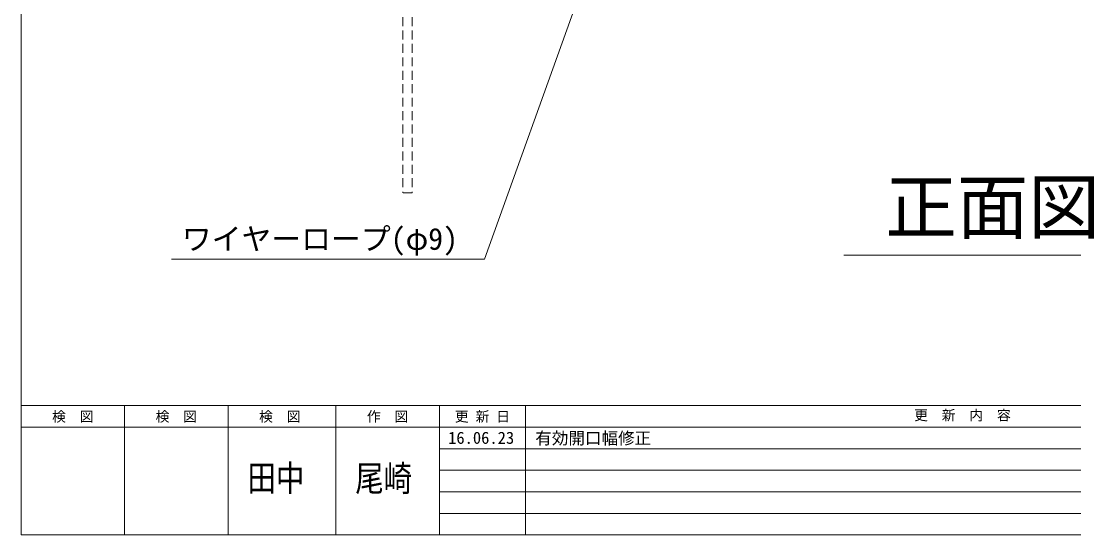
# Model space of a CAD drawing. Units: millimetres, scale not verified. Extents: x -9305 to 9305, y -6415 to 6415.
# Drawn here: x -9305 to -3661, y -6415 to -3661 of the extents above; entities that cross this region are included whole.
import ezdxf
from ezdxf.enums import TextEntityAlignment as Align

# ---------------------------------------------------------------- set-up
doc = ezdxf.new("R2010")
doc.units = ezdxf.units.MM
doc.header["$LTSCALE"] = 40
doc.linetypes.add('DASHED1', pattern=[1.8, 1.2, -0.6])
for name, color, linetype, lineweight in [('0-0_0', 7, 'Continuous', 9), ('0-3_CLGS-63', 7, 'Continuous', 9), ('0-6_TEXT', 7, 'Continuous', 9), ('0-8_図面枠', 7, 'Continuous', 9)]:
    doc.layers.add(name, color=color, linetype=linetype, lineweight=lineweight)
doc.styles.add('ＭＳ ゴシック', font='')
doc.styles.get('ＭＳ ゴシック').set_extended_font_data('MS Gothic')

msp = doc.modelspace()

# ---------------------------------------------------------------- linework, layer by layer
at = {"layer": '0-0_0'}
msp.add_line((-9304.61, 6414.98), (-9304.61, -6414.98), dxfattribs=at)
at = {"layer": '0-3_CLGS-63', "linetype": 'DASHED1'}
for p, q in [((-7257.51, -3567.42), (-7257.51, -4580.94)), ((-7208.91, -3567.42), (-7208.91, -4580.94)), ((-7208.91, -4580.94), (-7257.51, -4580.94))]:
    msp.add_line(p, q, dxfattribs=at)
at = {"layer": '0-6_TEXT'}
for p, q in [((-6328.76, -3568.98), (-6821.09, -4936.78)), ((-8498.83, -4936.78), (-6821.09, -4936.78)), ((-4893.22, -4914.77), (-3412.37, -4914.77))]:
    msp.add_line(p, q, dxfattribs=at)
at = {"layer": '0-8_図面枠'}
for p, q in [((-9304.61, -5721.47), (9304.61, -5721.47)), ((-8749.8, -5721.47), (-8749.8, -6414.98)), ((-8194.99, -5721.47), (-8194.99, -6414.98)), ((-7617.06, -5721.47), (-7617.06, -6414.98)), ((-7062.26, -5721.47), (-7062.26, -6414.98)), ((-6599.91, -5721.47), (-6599.91, -6414.98)), ((-9304.61, -5837.05), (-1930.27, -5837.05)), ((-7062.26, -5952.64), (-1930.27, -5952.64)), ((-7062.26, -6068.22), (-1930.27, -6068.22)), ((-7062.26, -6183.81), (-1930.27, -6183.81)), ((-7062.26, -6299.39), (-1930.27, -6299.39))]:
    msp.add_line(p, q, dxfattribs=at)
msp.add_lwpolyline([(-9304.61, -6414.98), (9304.61, -6414.98), (9304.61, 6414.98), (-9304.61, 6414.98)], dxfattribs=at)

# ---------------------------------------------------------------- texts
at = {"layer": '0-6_TEXT', "style": 'ＭＳ ゴシック'}
for s, height, p in [('正面図', 281.5, (-4672.42, -4882.04)), ('ワイヤーロープ(φ9)', 117.3, (-8442.99, -4922.06))]:
    msp.add_text(s, height=height, dxfattribs=at).set_placement(p, align=Align.BOTTOM_LEFT)
at = {"layer": '0-8_図面枠', "style": 'ＭＳ ゴシック'}
for s, height, p in [('検\u3000図', 54.23, (-9138.16, -5823.64)), ('検\u3000図', 54.23, (-8583.36, -5823.64)), ('検\u3000図', 54.23, (-8028.55, -5823.64)), ('作\u3000図', 54.23, (-7450.62, -5823.64)), ('更 新 日', 54.23, (-6979.03, -5823.64)), ('更\u3000新\u3000内\u3000容', 54.23, (-4516.95, -5816.54)), ('16.06.23', 65.08, (-7015.37, -5946.34)), ('有効開口幅修正', 65.08, (-6548.15, -5948.46))]:
    msp.add_text(s, height=height, dxfattribs=at).set_placement(p, align=Align.BOTTOM_LEFT)
at = {"layer": '0-8_図面枠', "style": 'ＭＳ ゴシック', "width": 0.8}
for s, p in [('田中', (-8090.44, -6221.83)), ('尾崎', (-7512.51, -6223.1))]:
    msp.add_text(s, height=139.4, dxfattribs=at).set_placement(p, align=Align.BOTTOM_LEFT)

doc.saveas('drawing.dxf')
